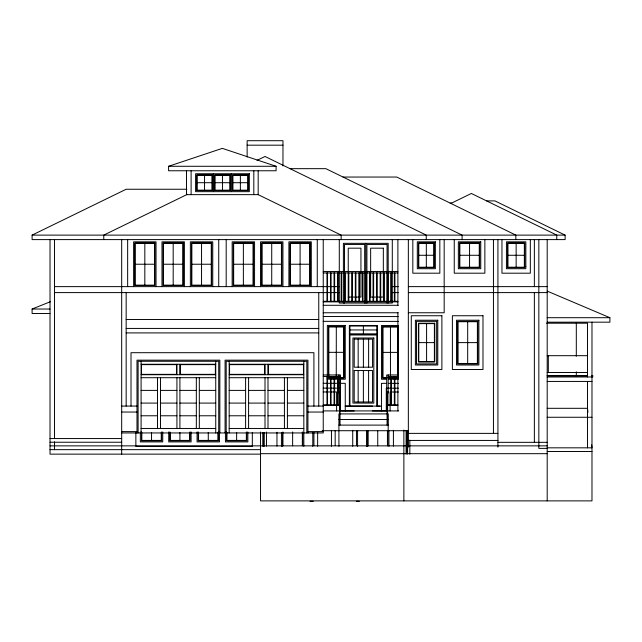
<?xml version="1.0" encoding="UTF-8"?>
<svg xmlns="http://www.w3.org/2000/svg" width="642" height="642" viewBox="0 0 642 642"><rect width="100%" height="100%" fill="white"/><g stroke="black" fill="none" stroke-linecap="round" stroke-linejoin="round"><path stroke-width="0.96" d="M336.264 378.09L336.304 326.955M368.58 401.98L368.604 370.554M372.529 406.113L345.26 406.113L376.806 406.113L376.854 335.004L349.93 334.988L349.93 406.089M349.368 406.089L349.368 325.47L377.416 325.486L377.36 406.113L381.452 406.113L381.452 410.92M381.452 406.113L381.468 383.346L386.452 383.346M390.111 410.92L390.127 392.013L398.473 392.021M372.529 410.92L386.283 410.952L386.299 388.185L398.465 388.193M486.588 200.898L494.934 200.898L565.112 235.116L565.112 239.602L32.1 239.602L32.1 235.116L126.161 189.246L186.878 189.246M187.392 194.333L103.763 235.116L103.763 239.602M257.033 160.364L265.01 156.471L426.256 235.116L426.256 239.602M451.575 203.113L471.348 193.467L556.758 235.116L556.758 239.602M50.02 313.505L32.1 313.505L32.1 309.027L50.574 301.636M168.597 166.286L222.349 148.366L276.1 166.286L276.1 170.764L168.597 170.764L168.597 166.286L276.1 166.286M247.138 145.18L282.97 145.18M290.023 168.669L325.855 168.669L462.088 235.116L462.088 239.602M343.021 177.048L396.772 177.048L515.839 235.116L515.839 239.602M197.078 182.705L212.012 182.705M214.998 182.705L229.924 182.705M232.91 182.705L247.844 182.705M450.146 203.081L451.639 203.081M32.1 235.116L565.112 235.116M418.793 255.275L433.864 255.275M459.849 255.275L479.261 255.275M507.934 255.275L524.353 255.275M135.117 264.231L154.529 264.231M163.485 264.231L182.898 264.231M191.476 264.231L211.266 264.231M233.656 264.231L253.068 264.231M262.024 264.231L281.437 264.231M290.023 264.231L309.805 264.231M323.239 271.462L397.888 271.462M323.239 272.954L397.888 272.954M54.498 286.629L339.289 286.629M392.294 286.629L398.313 286.629M408.344 286.629L547.193 286.629M54.498 292.6L339.289 292.6M392.294 292.6L398.313 292.6M408.344 292.6L547.193 292.6M348.245 297.077L360.94 297.077L360.94 248.181L348.245 248.181L348.245 301.315M323.239 301.315L397.888 301.315M323.239 301.876L397.888 301.876M323.239 305.295L398.329 305.295M32.1 309.027L50.02 309.027M323.239 312.758L398.329 312.758M408.344 312.758L444.176 312.758L444.176 239.602M547.193 317.702L609.9 317.702L609.9 322.18L547.193 322.18M126.161 319.475L318.761 319.475M546.527 323.207L587.502 323.207L587.502 376.998M126.161 328.431L318.761 328.431M349.93 329.948L376.854 329.948M126.161 332.909L318.761 332.909M418.785 342.619L434.385 342.619M457.987 342.619L477.391 342.619M328.84 352.33L343.767 352.33M382.961 352.378L397.928 352.378M547.193 355.684L587.502 355.684M141.088 364.263L215.744 364.263M229.178 364.263L303.827 364.263M547.193 372.48L587.502 372.48M141.088 374.719L215.744 374.719M229.178 374.719L303.827 374.719M323.239 374.968L340.412 374.976L340.429 410.92L354.199 410.928M397.888 374.968L386.693 374.968L386.693 393.016L388.185 393.016L388.185 374.976M547.193 375.594L587.502 375.594M547.193 375.875L587.502 375.875M591.98 375.835L592.726 375.835L592.726 376.958L547.193 376.998M323.239 376.461L340.412 376.461M388.137 376.461L397.888 376.461M141.088 377.705L215.744 377.705M229.178 377.705L303.827 377.705M547.193 381.436L591.98 381.436M141.088 390.392L157.515 390.392M160.5 390.392L176.927 390.392M179.912 390.392L196.332 390.392M199.317 390.392L215.744 390.392M229.178 390.392L245.605 390.392M248.59 390.392L265.01 390.392M267.995 390.392L284.422 390.392M287.407 390.392L303.827 390.392M338.92 391.748L340.412 391.748M386.693 391.748L388.185 391.748M340.412 393.016L338.92 393.016L338.92 374.976M141.088 403.088L157.515 403.088M160.5 403.088L176.927 403.088M179.912 403.088L196.332 403.088M199.317 403.088L215.744 403.088M229.178 403.088L245.605 403.088M248.59 403.088L265.01 403.088M267.995 403.088L284.422 403.088M287.407 403.088L303.827 403.088M323.239 404.829L340.059 404.829M387.094 404.829L397.888 404.829M323.239 405.391L339.554 405.391L339.554 410.992L340.059 410.992M387.583 405.391L397.888 405.391M121.683 406.073L136.987 406.073M307.935 406.073L323.239 406.073M376.806 406.113L379.936 406.113M547.193 408.312L587.502 408.312L587.952 412.26M323.239 410.92L398.746 410.92M121.683 412.044L136.987 412.044M307.935 412.044L323.239 412.044M141.088 415.775L157.515 415.775M160.5 415.775L176.927 415.775M179.912 415.775L196.332 415.775M199.317 415.775L215.744 415.775M229.178 415.775L245.605 415.775M248.59 415.775L265.01 415.775M267.995 415.775L284.422 415.775M287.407 415.775L303.827 415.775M547.193 417.268L591.98 417.268M338.92 419.507L388.185 419.507M338.92 425.108L388.185 425.108M141.088 428.463L215.744 428.463M229.178 428.463L303.827 428.463M322.14 430.71L408.344 430.71M121.683 431.601L136.987 431.601M307.935 431.601L323.239 431.601M121.683 432.949L323.239 432.949L323.239 239.602M408.344 433.374L497.927 433.374M50.02 438.558L121.683 438.558M408.344 440.436L497.927 440.436M50.02 442.234L121.683 442.234M497.927 442.33L547.193 442.33M50.02 445.861L547.193 445.861M547.193 447.827L591.98 447.827L591.651 444.866M547.193 448.381L538.839 448.381L538.839 239.602M50.02 449.657L260.532 449.657M547.193 451.511L591.98 451.511M260.532 453.685L547.193 453.685M260.532 454.143L50.02 454.143L50.02 239.602M310.038 501.298L313.224 501.298M356.318 501.298L359.303 501.298M323.239 316.498L398.233 316.562M323.239 321.337L398.554 321.401M398.449 325.502L381.468 325.494L381.468 379.237L386.452 379.245M349.368 334.426L377.416 334.45M386.508 378.122L382.584 378.122L382.584 326.609L398.321 326.626L398.289 378.13L388.474 378.122M388.442 379.245L398.409 379.253M323.239 383.306L345.26 383.322L345.26 410.92M388.442 383.354L398.401 383.362M323.239 388.137L340.429 388.153M323.239 391.965L336.601 391.973L336.601 410.92M547.193 291.107L609.9 317.702M257.53 194.333L341.159 235.116L341.159 239.602M591.98 322.18L591.98 500.88L260.532 500.88L260.532 431.994M587.502 381.436L587.502 447.827M576.307 323.207L576.307 356.246M576.307 371.758L576.307 376.268M548.316 355.684L548.316 372.48M547.193 239.602L547.193 500.88M534.361 239.602L534.361 286.629M534.361 292.6L534.361 442.33M530.324 239.602L530.324 273.195L501.956 273.195L501.956 239.602M516.144 243.334L516.144 267.216M497.927 239.602L497.927 447.129M493.441 239.602L493.441 433.374M484.862 239.602L484.862 273.195L454.255 273.195L454.255 239.602M469.559 243.334L469.559 267.216M467.689 321.714L467.689 362.915M439.834 239.602L439.834 273.195L412.822 273.195L412.822 239.602M426.585 323.624L426.585 361.615M426.328 243.334L426.328 267.216M409.837 440.171L409.837 454.111M408.344 239.602L408.344 447.129M407.598 430.613L407.598 454.127M406.851 430.597L406.851 452.12M406.105 430.613L406.105 454.127M403.866 430.06L403.866 500.88M397.888 239.602L397.888 305.295M397.888 312.758L397.888 410.92M394.902 272.954L394.902 301.315M394.902 376.461L394.902 404.829M394.349 272.954L394.349 301.315M394.349 376.461L394.349 404.829M393.41 430.228L393.41 446.182M392.294 239.602L392.294 303.056L339.289 303.056L339.289 239.602M391.355 272.954L391.355 301.315M391.355 376.461L391.355 404.829M390.801 272.954L390.801 301.315M390.801 376.461L390.801 404.829M390.456 326.995L390.456 377.753M388.932 430.445L388.932 446.342M388.185 303.056L388.185 243.334L343.398 243.334L343.398 303.056M388.185 430.71L388.185 413.913L338.92 413.913L338.92 446.262M387.816 272.954L387.816 301.315M387.816 392.118L387.816 404.829M387.816 430.557L387.816 445.412M387.624 392.11L387.624 425.108M387.439 430.951L387.439 445.853M387.254 272.954L387.254 301.315M387.254 392.118L387.254 404.829M387.07 303.056L387.07 244.45L366.911 244.45L366.911 303.056M387.07 392.11L387.07 425.108M384.269 272.954L384.269 301.315M383.707 272.954L383.707 301.315M380.722 272.954L380.722 301.315M380.16 272.954L380.16 301.315M377.737 430.951L377.737 445.853M377.175 272.954L377.175 301.315M376.613 272.954L376.613 301.315M373.628 272.954L373.628 301.315M373.066 272.954L373.066 301.315M370.081 272.954L370.081 301.315M369.527 272.954L369.527 301.315M368.62 339.12L368.62 367.2M368.026 430.951L368.026 445.853M367.657 430.541L367.657 446.326M366.534 272.954L366.534 301.315M366.534 430.445L366.534 446.342M365.98 272.954L365.98 301.315M365.788 243.334L365.788 303.056M364.672 303.056L364.672 244.45L344.513 244.45L344.513 303.056M363.388 326.04L363.388 333.88M363.388 339.12L363.388 367.2M363.38 370.546L363.38 401.98M362.995 272.954L362.995 301.315M362.433 272.954L362.433 301.315M359.448 272.954L359.448 301.315M358.886 272.954L358.886 301.315M358.164 339.112L358.164 367.2M358.156 370.546L358.156 401.972M357.578 430.445L357.578 446.342M356.462 430.565L356.462 445.444M355.901 272.954L355.901 301.315M355.339 272.954L355.339 301.315M352.723 430.333L352.723 446.262M352.354 272.954L352.354 301.315M351.792 272.954L351.792 301.315M348.807 272.954L348.807 301.315M345.26 272.954L345.26 301.315M344.706 272.954L344.706 301.315M341.713 272.954L341.713 301.315M341.159 272.954L341.159 301.315M340.035 377.175L340.035 425.108M339.474 392.11L339.474 425.108M338.936 404.829L338.92 405.391M338.173 272.954L338.173 301.315M338.173 376.461L338.173 404.829M337.612 272.954L337.612 301.315M337.612 376.461L337.612 404.829M335.18 430.565L335.18 445.444M334.626 272.954L334.626 301.315M334.626 376.461L334.626 404.829M334.065 272.954L334.065 301.315M334.065 376.461L334.065 404.829M331.449 430.333L331.449 446.262M331.079 272.954L331.079 301.315M331.079 376.461L331.079 404.829M330.518 272.954L330.518 301.315M330.518 376.461L330.518 404.829M327.532 272.954L327.532 301.315M327.532 376.461L327.532 404.829M326.971 272.954L326.971 301.315M326.971 376.461L326.971 404.829M318.761 292.6L318.761 406.073M317.638 432.323L317.638 446.262M317.268 239.602L317.268 286.629M313.906 406.073L313.906 352.699L131.016 352.699L131.016 406.073M313.906 432.548L313.906 445.444M312.79 432.435L312.79 446.342M311.298 286.629L311.298 241.841L288.9 241.841L288.9 286.629M307.935 432.949L307.935 360.162L225.077 360.162L225.077 432.949M306.82 432.949L306.82 361.277L226.193 361.277L226.193 432.949M303.827 361.277L303.827 446.342M302.711 432.539L302.711 445.412M302.334 431.938L302.334 445.853M300.095 243.334L300.095 285.136M292.632 431.938L292.632 445.853M287.407 377.705L287.407 428.463M284.422 377.705L284.422 428.463M282.97 165.909L282.97 140.702L247.138 140.702L247.138 157.025M282.929 286.629L282.929 241.841L260.532 241.841L260.532 286.629M282.929 431.938L282.929 445.853M282.552 432.483L282.552 446.214M281.437 432.435L281.437 446.342M276.959 432.226L276.959 446.182M271.726 243.334L271.726 285.136M267.995 364.263L267.995 374.719M267.995 377.705L267.995 428.463M266.502 432.026L266.502 446.142M265.01 364.263L265.01 374.719M265.01 377.705L265.01 428.463M264.263 432.572L264.263 446.286M263.517 432.556L263.517 446.254M262.771 432.572L262.771 446.286M258.18 170.764L258.18 194.646L186.517 194.646L186.517 170.764M254.561 286.629L254.561 241.841L232.163 241.841L232.163 286.629M253.815 170.764L253.815 194.646M252.322 432.451L252.322 446.383L135.863 446.383L135.863 432.451M248.59 377.705L248.59 428.463M247.844 431.954L247.844 441.905L225.446 441.905L225.446 431.954M246.721 431.914L246.721 440.781L226.57 440.781L226.57 431.914M246.351 432.451L246.351 440.412L226.939 440.412L226.939 432.451M245.605 377.705L245.605 428.463M243.366 243.334L243.366 285.136M240.373 175.242L240.373 190.168M236.641 432.451L236.641 440.412M231.417 173.749L231.417 191.661M229.178 361.277L229.178 432.949M226.193 239.602L226.193 286.629M222.461 175.242L222.461 190.168M219.845 432.949L219.845 360.162L136.987 360.162L136.987 432.949M219.476 431.954L219.476 441.905L197.078 441.905L197.078 431.954M218.729 239.602L218.729 286.629M218.729 432.949L218.729 361.277L138.102 361.277L138.102 432.949M218.352 431.914L218.352 440.781L198.201 440.781L198.201 431.914M217.983 432.451L217.983 440.412L198.571 440.412L198.571 432.451M215.744 361.277L215.744 432.949M213.505 173.749L213.505 191.661M212.759 286.629L212.759 241.841L190.361 241.841L190.361 286.629M208.273 432.451L208.273 440.412M204.541 175.242L204.541 190.168M201.556 243.334L201.556 285.136M199.317 377.705L199.317 428.463M196.332 377.705L196.332 428.463M191.107 170.764L191.107 194.646M191.107 431.954L191.107 441.905L168.71 441.905L168.71 431.954M189.984 431.914L189.984 440.781L169.833 440.781L169.833 431.914M189.615 432.451L189.615 440.412L170.202 440.412L170.202 432.451M184.39 286.629L184.39 241.841L161.993 241.841L161.993 286.629M179.912 364.263L179.912 374.719M179.912 377.705L179.912 428.463M179.912 432.451L179.912 440.412M176.927 364.263L176.927 374.719M176.927 377.705L176.927 428.463M173.188 243.334L173.188 285.136M162.739 431.954L162.739 441.905L140.341 441.905L140.341 431.954M161.624 431.914L161.624 440.781L141.465 440.781L141.465 431.914M161.246 432.451L161.246 440.412L141.834 440.412L141.834 432.451M160.5 377.705L160.5 428.463M157.515 377.705L157.515 428.463M156.022 286.629L156.022 241.841L133.624 241.841L133.624 286.629M151.544 432.451L151.544 440.412M144.827 243.334L144.827 285.136M141.088 361.277L141.088 432.949M127.654 239.602L127.654 286.629M126.161 292.6L126.161 406.073M121.683 239.602L121.683 454.143M54.498 239.602L54.498 438.558M54.498 441.768L54.498 449.657M354.207 370.538L354.199 401.972L372.529 401.98L372.553 370.554L354.207 370.538M354.232 339.112L354.207 367.2L372.553 367.2L372.577 339.128L354.232 339.112M373.845 338.005L373.796 403.104L352.931 403.088L352.931 337.989L373.845 338.005M397.952 326.995L397.912 377.761L382.961 377.745L382.961 326.987L397.952 326.995M524.353 266.454L524.337 267.216L507.934 267.216L507.934 243.334L524.353 243.334L524.353 266.454M524.731 266.462L524.707 267.594L507.557 267.594L507.557 242.957L524.731 242.957L524.731 266.462M525.846 266.47L525.798 268.709L506.442 268.709L506.442 241.841L525.846 241.841L525.846 266.47M587.502 375.771L586.756 375.875L587.502 375.771M249.337 173.749L195.585 173.749L195.585 191.661L249.337 191.661L249.337 173.749M212.382 174.865L196.709 174.865L196.709 190.546L212.382 190.546L212.382 174.865M230.301 174.865L214.621 174.865L214.621 190.546L230.301 190.546L230.301 174.865M248.213 174.865L232.54 174.865L232.54 190.546L248.213 190.546L248.213 174.865M212.012 175.242L197.078 175.242L197.078 190.168L212.012 190.168L212.012 175.242M229.924 175.242L214.998 175.242L214.998 190.168L229.924 190.168L229.924 175.242M247.844 175.242L232.91 175.242L232.91 190.168L247.844 190.168L247.844 175.242M435.356 241.841L417.3 241.841L417.3 268.709L435.356 268.709L435.356 241.841M480.754 241.841L458.356 241.841L458.356 268.709L480.754 268.709L480.754 241.841M154.899 242.957L134.748 242.957L134.748 285.513L154.899 285.513L154.899 242.957M183.267 242.957L163.116 242.957L163.116 285.513L183.267 285.513L183.267 242.957M211.635 242.957L191.476 242.957L191.476 285.513L211.635 285.513L211.635 242.957M253.438 242.957L233.287 242.957L233.287 285.513L253.438 285.513L253.438 242.957M281.806 242.957L261.655 242.957L261.655 285.513L281.806 285.513L281.806 242.957M310.174 242.957L290.023 242.957L290.023 285.513L310.174 285.513L310.174 242.957M434.233 242.957L418.423 242.957L418.423 267.594L434.233 267.594L434.233 242.957M479.63 242.957L459.479 242.957L459.479 267.594L479.63 267.594L479.63 242.957M154.529 243.334L135.117 243.334L135.117 285.136L154.529 285.136L154.529 243.334M182.898 243.334L163.485 243.334L163.485 285.136L182.898 285.136L182.898 243.334M211.266 243.334L191.854 243.334L191.854 285.136L211.266 285.136L211.266 243.334M253.068 243.334L233.656 243.334L233.656 285.136L253.068 285.136L253.068 243.334M281.437 243.334L262.024 243.334L262.024 285.136L281.437 285.136L281.437 243.334M309.805 243.334L290.393 243.334L290.393 285.136L309.805 285.136L309.805 243.334M433.864 243.334L418.793 243.334L418.793 267.216L433.864 267.216L433.864 243.334M479.261 243.334L459.849 243.334L459.849 267.216L479.261 267.216L479.261 243.334M383.33 248.181L370.643 248.181L370.643 297.077L383.33 297.077L383.33 248.181M441.889 315.744L411.281 315.744L411.281 369.495L441.889 369.495L441.889 315.744M482.993 315.744L452.385 315.744L452.385 369.495L482.993 369.495L482.993 315.744M437.78 320.222L415.39 320.222L415.39 365.009L437.78 365.009L437.78 320.222M478.884 320.222L456.494 320.222L456.494 365.009L478.884 365.009L478.884 320.222M436.664 321.345L416.506 321.345L416.506 363.894L436.664 363.894L436.664 321.345M477.768 321.345L457.61 321.345L457.61 363.894L477.768 363.894L477.768 321.345M477.391 321.714L457.987 321.714L457.987 363.516L477.391 363.516L477.391 321.714M434.754 323.247L418.415 323.247L418.415 361.984L434.754 361.984L434.754 323.247M434.385 323.624L418.785 323.624L418.785 361.615L434.385 361.615L434.385 323.624M176.55 364.64L141.465 364.64L141.465 374.342L176.55 374.342L176.55 364.64M215.367 364.64L180.282 364.64L180.282 374.342L215.367 374.342L215.367 364.64M264.64 364.64L229.555 364.64L229.555 374.342L264.64 374.342L264.64 364.64M303.457 364.64L268.372 364.64L268.372 374.342L303.457 374.342L303.457 364.64M345.26 325.462L327.348 325.454L327.348 379.197L345.26 379.213L345.26 325.462M376.854 326.048L349.93 326.032L349.93 333.864L376.854 333.888L376.854 326.048M344.144 326.585L328.463 326.569L328.463 378.082L344.144 378.09L344.144 326.585M343.767 326.955L328.84 326.947L328.84 377.705L343.767 377.721L343.767 326.955M592.726 375.835L591.98 375.771L592.726 375.835"/></g></svg>
